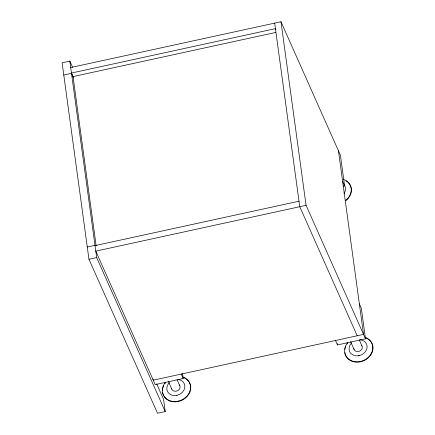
<?xml version="1.0" encoding="UTF-8"?>
<svg xmlns="http://www.w3.org/2000/svg" width="435" height="435" viewBox="0 0 435 435"><rect width="100%" height="100%" fill="white"/><g stroke="black" fill="none" stroke-linecap="round" stroke-linejoin="round"><path stroke-width="0.65" d="M176.262 395.518L176.904 395.301M358.505 355.841L359.147 355.623M72.58 67.294L69.823 61.112L62.113 62.792L88.952 259.233L157.524 413.25L165.235 411.57L163.565 399.33L156.676 383.866M70.704 67.539L280.988 21.75L340.415 155.23L344.596 185.827L343.291 186.115M63.787 75.027L71.498 73.352L73.423 77.68M275.681 32.462L73.031 76.587L96.151 245.808M87.283 246.993L94.993 245.318M95.031 245.623L299.008 201.209M335.488 340.502L337.462 344.928L365.498 338.821L306.071 205.342L95.787 251.131L155.213 384.611L183.255 378.504L182.526 373.181M88.952 259.233L96.662 257.558L165.235 411.57M275.986 29.874L275.431 28.634L71.454 73.042L73.39 77.386M342.628 181.406L344.596 185.827M359.348 303.799L361.316 308.225L365.498 338.821M359.353 339.98L362.295 346.961A4.339 3.665 -24 0 1 359.027 351.344A4.339 3.665 -24 0 1 354.112 349.544L350.605 341.676M357.222 335.771L299.758 206.717L274.681 23.126M360.387 361.458L360.539 361.8M181.281 374.078L183.255 378.504M177.105 379.663L180.046 386.644A4.339 3.665 -24 0 1 176.779 391.027A4.339 3.665 -24 0 1 171.863 389.227L168.361 381.359M178.143 401.141L178.29 401.483M353.862 348.614L354.112 349.544M171.618 388.297L171.863 389.227M338.446 150.804L363.529 334.395L153.245 380.185L153.06 378.852M337.277 343.596L337.462 344.928M280.988 21.75L306.071 205.342M69.823 61.112L96.662 257.558M179.285 384.91A4.339 3.665 -24 0 1 179.802 385.714M183.135 377.123A14.464 12.213 -24 0 1 188.502 394.094A14.464 12.213 -24 0 1 168.399 400.075A14.464 12.213 -24 0 1 165.371 382.403M185.353 378.428A14.464 12.213 -24 0 1 183.532 399.379A14.464 12.213 -24 0 1 162.603 392.294M162.511 390.342A14.464 12.213 -24 0 1 163.642 385.763M164.811 383.708A14.464 12.213 -24 0 1 165.523 382.746M183.287 377.466A14.464 12.213 -24 0 1 184.864 378.156M178.279 379.489A9.255 7.814 -24 0 1 183.972 390.032A9.255 7.814 -24 0 1 170.563 394.567A9.255 7.814 -24 0 1 169.525 382.447M346.026 180.857A14.464 12.213 -24 0 1 345.754 200.742M343.264 179.361A14.464 12.213 -24 0 1 345.602 200.399M344.384 185.098A9.255 7.814 -24 0 1 343.954 193.597M361.528 345.227A4.339 3.665 -24 0 1 362.05 346.037M365.384 337.44A14.464 12.213 -24 0 1 370.75 354.411A14.464 12.213 -24 0 1 350.643 360.392A14.464 12.213 -24 0 1 347.619 342.72M364.987 337.598A14.464 12.213 -24 0 1 367.08 358.821A14.464 12.213 -24 0 1 344.846 352.611M344.895 349.338A14.464 12.213 -24 0 1 345.89 346.086M347.054 344.031A14.464 12.213 -24 0 1 347.772 343.063M359.946 339.746A9.255 7.814 -24 0 1 366.384 350.012A9.255 7.814 -24 0 1 352.97 354.965A9.255 7.814 -24 0 1 351.768 342.764"/></g></svg>
